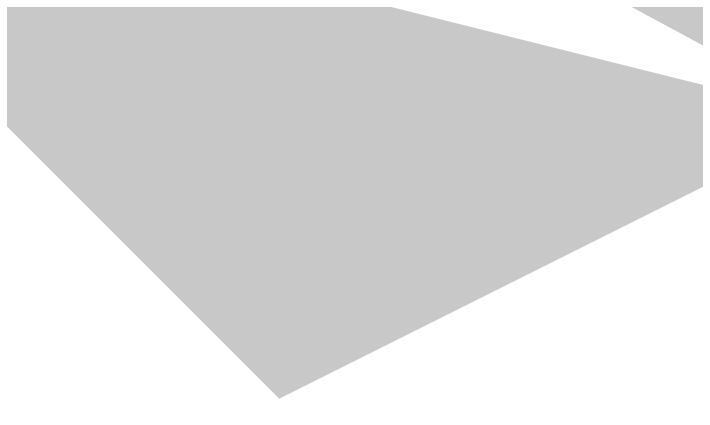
# Model space of a CAD drawing. Header units: millimetres. Extents: x 0 to 210, y 0 to 297.
# Drawn here: x 99.4798 to 99.5405, y 52.81 to 52.8454 of the extents above; entities that cross this region are included whole.
import ezdxf

# ---------------------------------------------------------------- set-up
doc = ezdxf.new("R2010")
doc.units = ezdxf.units.MM

msp = doc.modelspace()

# ---------------------------------------------------------------- hatches: boundary and pattern name
at = {"true_color": 0xd6a749}
msp.add_hatch(color=7, dxfattribs=at).paths.add_polyline_path([(100.673221, 54.105334), (100.585872, 54.138623), (100.486991, 54.115303), (100.291822, 54.015385), (99.919559, 53.835821), (99.532109, 53.693927), (99.131622, 53.592646), (99.101166, 53.586718), (99.087867, 53.58413), (99.080326, 53.582665), (98.825299, 53.536716), (98.570322, 53.504344), (98.311778, 53.485922), (98.265661, 53.484258), (98.245522, 53.483529), (98.2341, 53.483109), (98.239605, 53.467388), (98.245038, 53.451865), (98.250427, 53.436442), (98.276242, 53.398187), (98.300846, 53.377216), (98.345329, 53.355553), (98.48823, 53.312149), (98.628941, 53.264292), (98.768242, 53.2106), (98.805759, 53.195063), (98.822143, 53.188281), (98.831436, 53.184441), (99.158648, 53.045018), (99.473732, 52.885661), (99.775674, 52.698334), (99.806148, 52.676621), (99.819453, 52.667142), (99.826995, 52.661772), (99.841772, 52.691326), (99.848225, 52.704231), (99.851884, 52.71155), (99.885438, 52.694773), (99.91855, 52.678218), (99.95144, 52.661772), (99.959829, 52.686938), (99.968107, 52.711772), (99.976329, 52.736439), (99.925358, 52.767709), (99.874342, 52.798902), (99.823287, 52.830022), (99.800938, 52.843568), (99.778892, 52.856937), (99.757008, 52.870218), (99.578039, 52.975685), (99.396831, 53.07617), (99.212536, 53.171997), (99.191731, 53.182064), (99.171192, 53.192004), (99.150786, 53.201889), (99.117092, 53.218772), (99.10238, 53.226147), (99.094039, 53.230337), (99.044289, 53.256272), (99.01153, 53.285531), (98.98622, 53.334597), (98.983249, 53.370546), (98.987889, 53.393724), (99.004115, 53.423998), (99.043349, 53.448847), (99.078484, 53.463088), (99.139636, 53.478928), (99.234508, 53.502764), (99.341333, 53.536512), (99.551673, 53.609097), (99.690589, 53.657333), (99.830163, 53.697842), (99.974786, 53.722467), (100.034269, 53.728722), (100.08878, 53.739093), (100.146769, 53.756216), (100.17949, 53.772319), (100.193776, 53.779346), (100.201874, 53.78332), (100.234662, 53.799172), (100.267346, 53.815223), (100.299886, 53.831555), (100.299886, 53.865109), (100.299886, 53.898221), (100.299886, 53.931111), (100.358274, 53.9466), (100.416352, 53.963211), (100.474109, 53.980889), (100.482498, 53.997666), (100.490776, 54.014222), (100.498998, 54.030667), (100.532552, 54.030667), (100.565664, 54.030667), (100.598554, 54.030667), (100.598554, 54.047444), (100.598554, 54.064), (100.598554, 54.080445), (100.62372, 54.088834), (100.648554, 54.097112)])
at = {"true_color": 0xe7be6c}
msp.add_hatch(color=7, dxfattribs=at).paths.add_polyline_path([(98.308767, 53.45822), (98.300378, 53.433055), (98.2921, 53.408221), (98.283878, 53.383553), (98.427029, 53.336718), (98.569273, 53.287592), (98.710102, 53.234219), (98.75053, 53.21757), (98.790974, 53.200975), (98.831436, 53.184441), (99.008255, 53.117472), (99.181026, 53.034884), (99.497838, 52.865887), (99.51651, 52.855814), (99.534927, 52.845869), (99.553216, 52.835995), (99.630155, 52.794365), (99.706999, 52.752575), (99.783738, 52.71058), (99.798316, 52.702515), (99.8127, 52.69456), (99.826995, 52.686661), (99.841772, 52.730991), (99.848225, 52.75035), (99.851884, 52.761328), (99.818258, 52.777005), (99.785108, 52.793704), (99.752328, 52.811106), (99.691245, 52.861662), (99.631108, 52.901123), (99.557896, 52.929329), (99.53954, 52.931429), (99.521429, 52.933501), (99.503438, 52.935551), (99.503438, 52.952328), (99.503438, 52.968884), (99.503438, 52.985329), (99.449178, 53.003721), (99.417798, 53.016317), (99.382403, 53.033913), (99.035863, 53.21004), (98.683365, 53.351915)])
at = {"true_color": 0xb27f32}
msp.add_hatch(color=7, dxfattribs=at).paths.add_polyline_path([(99.45366, 52.860884), (99.470437, 52.844107), (99.486993, 52.827552), (99.503438, 52.811106), (99.532992, 52.825883), (99.545897, 52.832336), (99.553216, 52.835995), (99.519662, 52.844384), (99.486551, 52.852662)])

doc.saveas('drawing.dxf')
